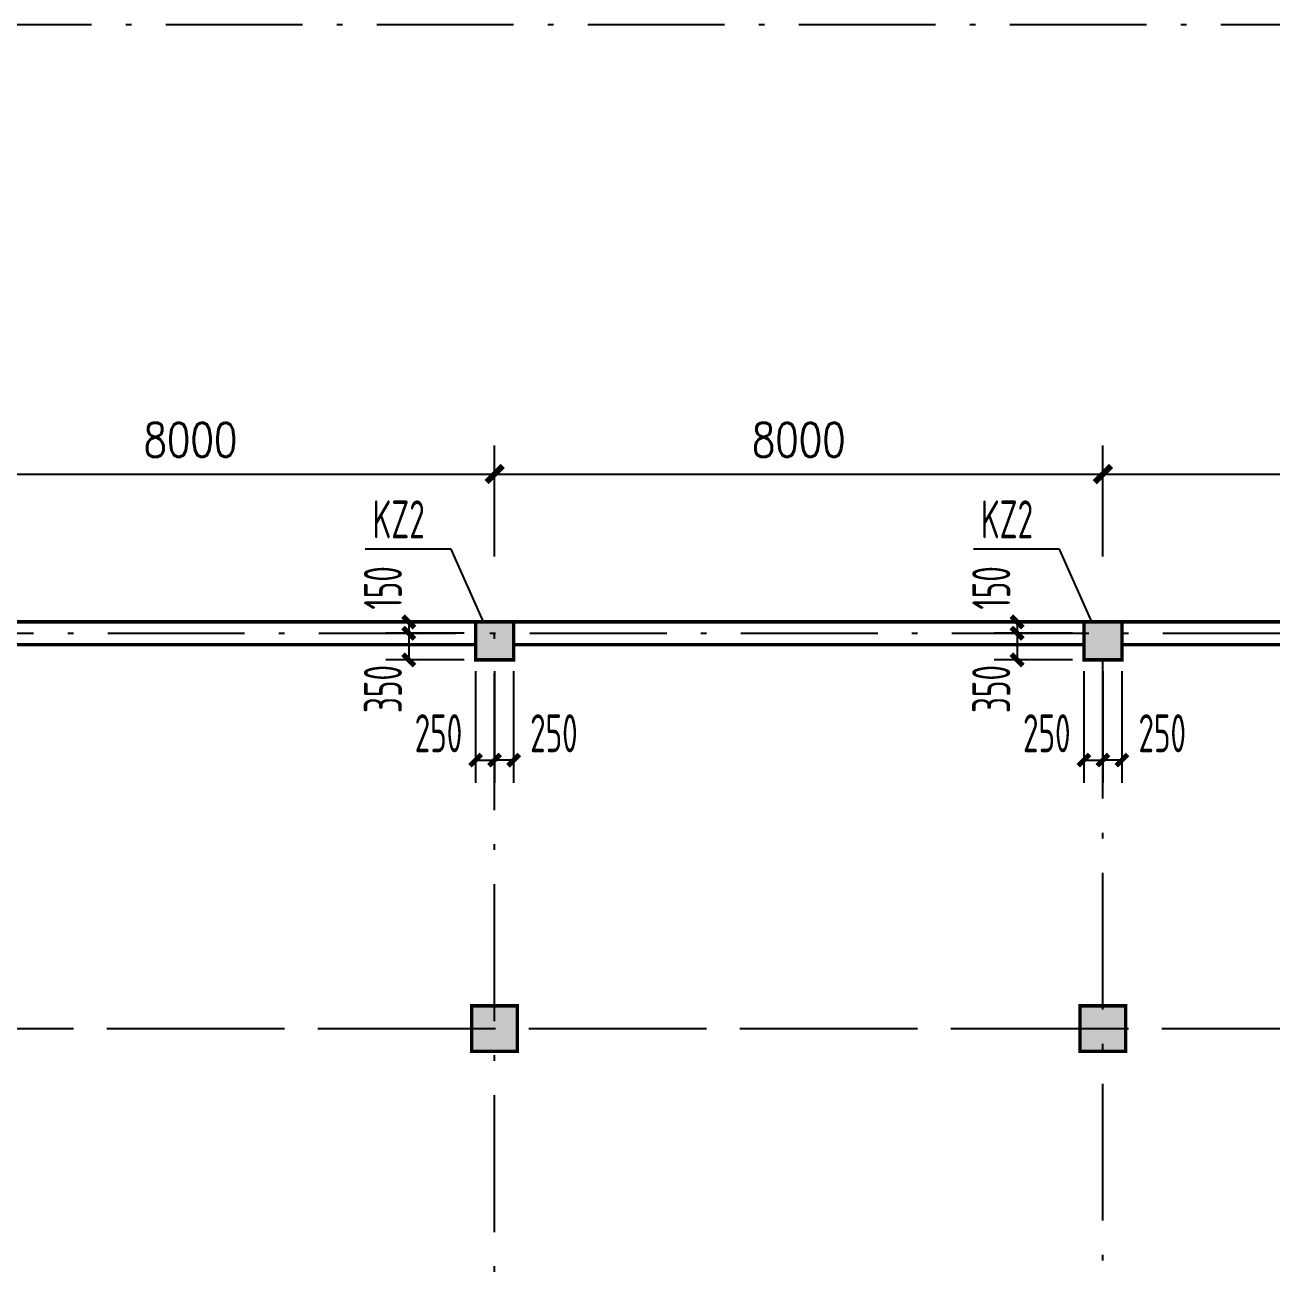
# Model space of a CAD drawing. Extents: x 2468086 to 6957054, y -3413633 to -667223.
# Drawn here: x 4947595 to 4963994, y -1212708 to -1196268 of the extents above; entities that cross this region are included whole.
import ezdxf

# ---------------------------------------------------------------- set-up
doc = ezdxf.new("R2010")
doc.units = 0
doc.header["$LTSCALE"] = 100
doc.header["$MEASUREMENT"] = 0
doc.linetypes.add('2', pattern=[18.5, 12, -3, 0.5, -3])
doc.layers.get('0').update_dxf_attribs({"linetype": 'CONTINUOUS'})
doc.layers.get('DEFPOINTS').update_dxf_attribs({"linetype": 'CONTINUOUS'})
for name, color, linetype in [('AXIS', 3, 'CONTINUOUS'), ('墙__实线', 3, 'CONTINUOUS'), ('柱', 2, 'CONTINUOUS'), ('柱填充', 43, 'CONTINUOUS'), ('柱编号', 211, 'CONTINUOUS'), ('轴线__尺寸数字', 7, 'CONTINUOUS'), ('轴线__点划线', 252, '2'), ('通风井定位', 145, 'CONTINUOUS')]:
    doc.layers.add(name, color=color, linetype=linetype)
doc.styles.add('DIM_FONT', font='SIMPLEX.shx', dxfattribs={"width": 0.8})
doc.styles.add('GB', font='gbxwxt.shx', dxfattribs={"width": 0.7, "height": 500, "bigfont": 'gbhzfs.shx'})
doc.dimstyles.new('DIMN150', dxfattribs={"dimscale": 1.5, "dimtxt": 300, "dimasz": 100, "dimexe": 250, "dimexo": 300, "dimgap": 150, "dimtad": 1, "dimdec": 0, "dimzin": 0, "dimdsep": 46, "dimtxsty": 'DIM_FONT', "dimblk": 'ARCHTICK', "dimcen": 0.09, "dimclrt": 7, "dimazin": 2, "dimtfac": 1, "dimtdec": 0, "dimtix": 1, "dimtmove": 2, "dimatfit": 3, "dimfxl": 1, "dimtolj": 1, "dimtzin": 0, "dimarcsym": 0})
doc.dimstyles.new('LYSDIM1', dxfattribs={"dimtxt": 375, "dimasz": 1.5, "dimexe": 300, "dimexo": 150, "dimgap": 90, "dimtad": 1, "dimdec": 0, "dimzin": 0, "dimdsep": 46, "dimtxsty": 'GB', "dimblk1": 'JT', "dimblk2": 'JT', "dimsah": 1, "dimcen": 0, "dimclrt": 7, "dimadec": 0, "dimazin": 0, "dimtfac": 1, "dimtdec": 0, "dimtix": 1, "dimtmove": 2, "dimatfit": 3, "dimldrblk": 'JT', "dimfxl": 1, "dimtolj": 1, "dimtzin": 0, "dimarcsym": 0})

# ---------------------------------------------------------------- blocks, each defined once
blk = doc.blocks.new('_ARCHTICK')
at = {"color": 0, "const_width": 0.5}
blk.add_lwpolyline([(-0.71, -0.71), (0.71, 0.71)], dxfattribs=at)
blk = doc.blocks.new('*D2806')
at = {"layer": 'AXIS', "color": 0, "lineweight": -2, "transparency": 16777216}
for p, q in [((4945771, -1203259), (4945771, -1201799)), ((4953771, -1203259), (4953771, -1201799)), ((4945771, -1202174), (4953771, -1202174))]:
    blk.add_line(p, q, dxfattribs=at)
at = {"layer": 'DEFPOINTS', "color": 0, "transparency": 16777216}
for p in [(4953771, -1202174), (4945771, -1203709), (4953771, -1203709)]:
    blk.add_point(p, dxfattribs=at)
at = {"layer": 'AXIS', "color": 0, "lineweight": -2, "transparency": 16777216, "xscale": 150, "yscale": 150, "zscale": 150, "rotation": 180}
blk.add_blockref('_ARCHTICK', (4945771, -1202174), dxfattribs=at)
at = {"layer": 'AXIS', "color": 0, "lineweight": -2, "transparency": 16777216, "xscale": 150, "yscale": 150, "zscale": 150}
blk.add_blockref('_ARCHTICK', (4953771, -1202174), dxfattribs=at)
at = {"layer": 'AXIS', "color": 7, "transparency": 16777216, "insert": (4949771, -1201724), "char_height": 450, "attachment_point": 5, "style": 'DIM_FONT'}
blk.add_mtext('\\A1;8000', dxfattribs=at)
blk = doc.blocks.new('*D2807')
at = {"layer": 'AXIS', "color": 0, "lineweight": -2, "transparency": 16777216}
for p, q in [((4953771, -1203259), (4953771, -1201799)), ((4961771, -1203259), (4961771, -1201799)), ((4953771, -1202174), (4961771, -1202174))]:
    blk.add_line(p, q, dxfattribs=at)
at = {"layer": 'DEFPOINTS', "color": 0, "transparency": 16777216}
for p in [(4961771, -1202174), (4953771, -1203709), (4961771, -1203709)]:
    blk.add_point(p, dxfattribs=at)
at = {"layer": 'AXIS', "color": 0, "lineweight": -2, "transparency": 16777216, "xscale": 150, "yscale": 150, "zscale": 150, "rotation": 180}
blk.add_blockref('_ARCHTICK', (4953771, -1202174), dxfattribs=at)
at = {"layer": 'AXIS', "color": 0, "lineweight": -2, "transparency": 16777216, "xscale": 150, "yscale": 150, "zscale": 150}
blk.add_blockref('_ARCHTICK', (4961771, -1202174), dxfattribs=at)
at = {"layer": 'AXIS', "color": 7, "transparency": 16777216, "insert": (4957771, -1201724), "char_height": 450, "attachment_point": 5, "style": 'DIM_FONT'}
blk.add_mtext('\\A1;8000', dxfattribs=at)
blk = doc.blocks.new('*D2808')
at = {"layer": 'AXIS', "color": 0, "lineweight": -2, "transparency": 16777216}
for p, q in [((4961771, -1203259), (4961771, -1201799)), ((4969771, -1203259), (4969771, -1201799)), ((4961771, -1202174), (4969771, -1202174))]:
    blk.add_line(p, q, dxfattribs=at)
at = {"layer": 'DEFPOINTS', "color": 0, "transparency": 16777216}
for p in [(4969771, -1202174), (4961771, -1203709), (4969771, -1203709)]:
    blk.add_point(p, dxfattribs=at)
at = {"layer": 'AXIS', "color": 0, "lineweight": -2, "transparency": 16777216, "xscale": 150, "yscale": 150, "zscale": 150, "rotation": 180}
blk.add_blockref('_ARCHTICK', (4961771, -1202174), dxfattribs=at)
at = {"layer": 'AXIS', "color": 0, "lineweight": -2, "transparency": 16777216, "xscale": 150, "yscale": 150, "zscale": 150}
blk.add_blockref('_ARCHTICK', (4969771, -1202174), dxfattribs=at)
at = {"layer": 'AXIS', "color": 7, "transparency": 16777216, "insert": (4965771, -1201724), "char_height": 450, "attachment_point": 5, "style": 'DIM_FONT'}
blk.add_mtext('\\A1;8000', dxfattribs=at)
blk = doc.blocks.new('JT')
at = {"layer": '轴线__尺寸数字', "const_width": 45}
blk.add_lwpolyline([(-50, -50), (50, 50)], dxfattribs=at)
blk.add_lwpolyline([(-50, -50), (50, 50)], dxfattribs=at)
blk = doc.blocks.new('*D3395')
at = {"layer": 'DEFPOINTS', "color": 0, "transparency": 16777216}
for p in [(4953521, -1204118), (4952642, -1204268), (4953521, -1204268)]:
    blk.add_point(p, dxfattribs=at)
at = {"layer": '通风井定位', "color": 0, "lineweight": -2, "transparency": 16777216}
for p, q in [((4953371, -1204118), (4952342, -1204118)), ((4952642, -1204116), (4952642, -1204115)), ((4952642, -1204118), (4952642, -1204268)), ((4953371, -1204268), (4952342, -1204268)), ((4952642, -1204269), (4952642, -1204271))]:
    blk.add_line(p, q, dxfattribs=at)
at = {"layer": '通风井定位', "color": 0, "lineweight": -2, "transparency": 16777216, "xscale": 1.5, "yscale": 1.5, "zscale": 1.5}
for p, rotation in [((4952642, -1204118), 270), ((4952642, -1204268), 90)]:
    blk.add_blockref('JT', p, dxfattribs=dict(at, rotation=rotation))
at = {"layer": '通风井定位', "color": 7, "transparency": 16777216, "insert": (4952302, -1203671), "char_height": 500, "attachment_point": 5, "rotation": 90, "style": 'GB'}
blk.add_mtext('\\A1;150', dxfattribs=at)
blk = doc.blocks.new('*D3396')
at = {"layer": 'DEFPOINTS', "color": 0, "transparency": 16777216}
for p in [(4953521, -1204268), (4952642, -1204618), (4953521, -1204618)]:
    blk.add_point(p, dxfattribs=at)
at = {"layer": '通风井定位', "color": 0, "lineweight": -2, "transparency": 16777216}
for p, q in [((4953371, -1204268), (4952342, -1204268)), ((4952642, -1204269), (4952642, -1204616)), ((4953371, -1204618), (4952342, -1204618))]:
    blk.add_line(p, q, dxfattribs=at)
at = {"layer": '通风井定位', "color": 0, "lineweight": -2, "transparency": 16777216, "xscale": 1.5, "yscale": 1.5, "zscale": 1.5}
for p, rotation in [((4952642, -1204268), 90), ((4952642, -1204618), 270)]:
    blk.add_blockref('JT', p, dxfattribs=dict(at, rotation=rotation))
at = {"layer": '通风井定位', "color": 7, "transparency": 16777216, "insert": (4952302, -1205001), "char_height": 500, "attachment_point": 5, "rotation": 90, "style": 'GB'}
blk.add_mtext('\\A1;350', dxfattribs=at)
blk = doc.blocks.new('*D3397')
at = {"layer": 'DEFPOINTS', "color": 0, "transparency": 16777216}
for p in [(4953521, -1204618), (4953771, -1204618), (4953771, -1205936)]:
    blk.add_point(p, dxfattribs=at)
at = {"layer": '通风井定位', "color": 0, "lineweight": -2, "transparency": 16777216}
for p, q in [((4953521, -1204768), (4953521, -1206236)), ((4953771, -1204768), (4953771, -1206236)), ((4953522, -1205936), (4953769, -1205936))]:
    blk.add_line(p, q, dxfattribs=at)
at = {"layer": '通风井定位', "color": 0, "lineweight": -2, "transparency": 16777216, "xscale": 1.5, "yscale": 1.5, "zscale": 1.5, "rotation": 180}
blk.add_blockref('JT', (4953521, -1205936), dxfattribs=at)
at = {"layer": '通风井定位', "color": 0, "lineweight": -2, "transparency": 16777216, "xscale": 1.5, "yscale": 1.5, "zscale": 1.5}
blk.add_blockref('JT', (4953771, -1205936), dxfattribs=at)
at = {"layer": '通风井定位', "color": 7, "transparency": 16777216, "insert": (4953033, -1205583), "char_height": 500, "attachment_point": 5, "style": 'GB'}
blk.add_mtext('\\A1;250', dxfattribs=at)
blk = doc.blocks.new('*D3398')
at = {"layer": 'DEFPOINTS', "color": 0, "transparency": 16777216}
for p in [(4953771, -1204618), (4954021, -1204618), (4953771, -1205936)]:
    blk.add_point(p, dxfattribs=at)
at = {"layer": '通风井定位', "color": 0, "lineweight": -2, "transparency": 16777216}
for p, q in [((4953771, -1204768), (4953771, -1206236)), ((4954021, -1204768), (4954021, -1206236)), ((4954019, -1205936), (4953772, -1205936))]:
    blk.add_line(p, q, dxfattribs=at)
at = {"layer": '通风井定位', "color": 0, "lineweight": -2, "transparency": 16777216, "xscale": 1.5, "yscale": 1.5, "zscale": 1.5, "rotation": 180}
blk.add_blockref('JT', (4953771, -1205936), dxfattribs=at)
at = {"layer": '通风井定位', "color": 0, "lineweight": -2, "transparency": 16777216, "xscale": 1.5, "yscale": 1.5, "zscale": 1.5}
blk.add_blockref('JT', (4954021, -1205936), dxfattribs=at)
at = {"layer": '通风井定位', "color": 7, "transparency": 16777216, "insert": (4954551, -1205583), "char_height": 500, "attachment_point": 5, "style": 'GB'}
blk.add_mtext('\\A1;250', dxfattribs=at)
blk = doc.blocks.new('*D3399')
at = {"layer": 'DEFPOINTS', "color": 0, "transparency": 16777216}
for p in [(4961521, -1204118), (4960642, -1204268), (4961521, -1204268)]:
    blk.add_point(p, dxfattribs=at)
at = {"layer": '通风井定位', "color": 0, "lineweight": -2, "transparency": 16777216}
for p, q in [((4961371, -1204118), (4960342, -1204118)), ((4960642, -1204116), (4960642, -1204115)), ((4960642, -1204118), (4960642, -1204268)), ((4961371, -1204268), (4960342, -1204268)), ((4960642, -1204269), (4960642, -1204271))]:
    blk.add_line(p, q, dxfattribs=at)
at = {"layer": '通风井定位', "color": 0, "lineweight": -2, "transparency": 16777216, "xscale": 1.5, "yscale": 1.5, "zscale": 1.5}
for p, rotation in [((4960642, -1204118), 270), ((4960642, -1204268), 90)]:
    blk.add_blockref('JT', p, dxfattribs=dict(at, rotation=rotation))
at = {"layer": '通风井定位', "color": 7, "transparency": 16777216, "insert": (4960302, -1203671), "char_height": 500, "attachment_point": 5, "rotation": 90, "style": 'GB'}
blk.add_mtext('\\A1;150', dxfattribs=at)
blk = doc.blocks.new('*D3400')
at = {"layer": 'DEFPOINTS', "color": 0, "transparency": 16777216}
for p in [(4961521, -1204268), (4960642, -1204618), (4961521, -1204618)]:
    blk.add_point(p, dxfattribs=at)
at = {"layer": '通风井定位', "color": 0, "lineweight": -2, "transparency": 16777216}
for p, q in [((4961371, -1204268), (4960342, -1204268)), ((4960642, -1204269), (4960642, -1204616)), ((4961371, -1204618), (4960342, -1204618))]:
    blk.add_line(p, q, dxfattribs=at)
at = {"layer": '通风井定位', "color": 0, "lineweight": -2, "transparency": 16777216, "xscale": 1.5, "yscale": 1.5, "zscale": 1.5}
for p, rotation in [((4960642, -1204268), 90), ((4960642, -1204618), 270)]:
    blk.add_blockref('JT', p, dxfattribs=dict(at, rotation=rotation))
at = {"layer": '通风井定位', "color": 7, "transparency": 16777216, "insert": (4960302, -1205001), "char_height": 500, "attachment_point": 5, "rotation": 90, "style": 'GB'}
blk.add_mtext('\\A1;350', dxfattribs=at)
blk = doc.blocks.new('*D3401')
at = {"layer": 'DEFPOINTS', "color": 0, "transparency": 16777216}
for p in [(4961521, -1204618), (4961771, -1204618), (4961771, -1205936)]:
    blk.add_point(p, dxfattribs=at)
at = {"layer": '通风井定位', "color": 0, "lineweight": -2, "transparency": 16777216}
for p, q in [((4961521, -1204768), (4961521, -1206236)), ((4961771, -1204768), (4961771, -1206236)), ((4961522, -1205936), (4961769, -1205936))]:
    blk.add_line(p, q, dxfattribs=at)
at = {"layer": '通风井定位', "color": 0, "lineweight": -2, "transparency": 16777216, "xscale": 1.5, "yscale": 1.5, "zscale": 1.5, "rotation": 180}
blk.add_blockref('JT', (4961521, -1205936), dxfattribs=at)
at = {"layer": '通风井定位', "color": 0, "lineweight": -2, "transparency": 16777216, "xscale": 1.5, "yscale": 1.5, "zscale": 1.5}
blk.add_blockref('JT', (4961771, -1205936), dxfattribs=at)
at = {"layer": '通风井定位', "color": 7, "transparency": 16777216, "insert": (4961033, -1205583), "char_height": 500, "attachment_point": 5, "style": 'GB'}
blk.add_mtext('\\A1;250', dxfattribs=at)
blk = doc.blocks.new('*D3402')
at = {"layer": 'DEFPOINTS', "color": 0, "transparency": 16777216}
for p in [(4961771, -1204618), (4962021, -1204618), (4961771, -1205936)]:
    blk.add_point(p, dxfattribs=at)
at = {"layer": '通风井定位', "color": 0, "lineweight": -2, "transparency": 16777216}
for p, q in [((4961771, -1204768), (4961771, -1206236)), ((4962021, -1204768), (4962021, -1206236)), ((4962019, -1205936), (4961772, -1205936))]:
    blk.add_line(p, q, dxfattribs=at)
at = {"layer": '通风井定位', "color": 0, "lineweight": -2, "transparency": 16777216, "xscale": 1.5, "yscale": 1.5, "zscale": 1.5, "rotation": 180}
blk.add_blockref('JT', (4961771, -1205936), dxfattribs=at)
at = {"layer": '通风井定位', "color": 0, "lineweight": -2, "transparency": 16777216, "xscale": 1.5, "yscale": 1.5, "zscale": 1.5}
blk.add_blockref('JT', (4962021, -1205936), dxfattribs=at)
at = {"layer": '通风井定位', "color": 7, "transparency": 16777216, "insert": (4962551, -1205583), "char_height": 500, "attachment_point": 5, "style": 'GB'}
blk.add_mtext('\\A1;250', dxfattribs=at)

msp = doc.modelspace()

# ---------------------------------------------------------------- hatches: boundary and pattern name
at = {"layer": '柱填充'}
for points in [[(4953520.8, -1204117.8), (4953520.8, -1204617.8), (4954020.8, -1204617.8), (4954020.8, -1204117.8)], [(4961520.8, -1204117.8), (4961520.8, -1204617.8), (4962020.8, -1204617.8), (4962020.8, -1204117.8)], [(4953470.8, -1209167.6), (4953470.8, -1209767.6), (4954070.8, -1209767.6), (4954070.8, -1209167.6)], [(4961470.8, -1209167.6), (4961470.8, -1209767.6), (4962070.8, -1209767.6), (4962070.8, -1209167.6)]]:
    msp.add_hatch(color=256, dxfattribs=at).paths.add_polyline_path(points)

# ---------------------------------------------------------------- linework, layer by layer
at = {"layer": '墙__实线', "color": 94, "const_width": 45}
for points in [[(4946020.8, -1204117.8), (4953520.8, -1204117.8)], [(4954020.8, -1204117.8), (4961520.8, -1204117.8)], [(4962020.8, -1204117.8), (4969520.8, -1204117.8)], [(4946020.8, -1204417.8), (4953520.8, -1204417.8)], [(4954020.8, -1204417.8), (4961520.8, -1204417.8)], [(4962020.8, -1204417.8), (4969520.8, -1204417.8)]]:
    msp.add_lwpolyline(points, dxfattribs=at)
at = {"layer": '柱', "const_width": 45}
for points in [[(4953520.8, -1204117.8), (4953520.8, -1204617.8), (4954020.8, -1204617.8), (4954020.8, -1204117.8), (4953520.8, -1204117.8)], [(4961520.8, -1204117.8), (4961520.8, -1204617.8), (4962020.8, -1204617.8), (4962020.8, -1204117.8), (4961520.8, -1204117.8)], [(4953470.8, -1209167.6), (4953470.8, -1209767.6), (4954070.8, -1209767.6), (4954070.8, -1209167.6), (4953470.8, -1209167.6)], [(4961470.8, -1209167.6), (4961470.8, -1209767.6), (4962070.8, -1209767.6), (4962070.8, -1209167.6), (4961470.8, -1209167.6)]]:
    msp.add_lwpolyline(points, dxfattribs=at)
at = {"layer": '柱编号'}
for p, q in [((4953200.6, -1203163.5), (4952068.5, -1203163.5)), ((4953623.4, -1204117.8), (4953200.6, -1203163.5)), ((4961200.6, -1203163.5), (4960068.5, -1203163.5)), ((4961623.4, -1204117.8), (4961200.6, -1203163.5))]:
    msp.add_line(p, q, dxfattribs=at)
at = {"layer": '轴线__点划线', "ltscale": 1.5}
for p, q in [((5037270.8, -1196267.8), (4923285.1, -1196267.8)), ((4926484, -1204267.8), (5039204.7, -1204267.8)), ((4953770.8, -1237117.6), (4953770.8, -1204267.8)), ((4961770.8, -1236967.6), (4961770.8, -1204267.8)), ((4926484, -1209467.6), (5033770.8, -1209467.6)), ((4929770.8, -1209467.6), (5210016.5, -1209467.6))]:
    msp.add_line(p, q, dxfattribs=at)

# ---------------------------------------------------------------- texts
at = {"layer": '柱编号', "style": 'GB', "width": 0.7}
for p in [(4952166.6, -1203020.2), (4960166.6, -1203020.2)]:
    msp.add_text('KZ2', height=500, dxfattribs=at).set_placement(p)

# ---------------------------------------------------------------- dimensions: what is measured, and where the dimension line sits
at = {"layer": 'AXIS'}
for p1, p2, picture, middle in [((4945770.8, -1203709), (4953770.8, -1203709), '*D2806', (4949770.8, -1201723.5)), ((4953770.8, -1203709), (4961770.8, -1203709), '*D2807', (4957770.8, -1201723.5)), ((4961770.8, -1203709), (4969770.8, -1203709), '*D2808', (4965770.8, -1201723.5))]:
    dim = msp.add_aligned_dim(p1=p1, p2=p2, distance=1535.5, dimstyle='DIMN150', dxfattribs=at)
    dim.commit()
    dim.dimension.update_dxf_attribs({"geometry": picture, "text_midpoint": middle})
at = {"layer": '通风井定位'}
for base, p1, p2, picture, middle in [((4952641.7, -1204267.8), (4953520.8, -1204117.8), (4953520.8, -1204267.8), '*D3395', (4952301.6, -1203670.6)), ((4960641.7, -1204267.8), (4961520.8, -1204117.8), (4961520.8, -1204267.8), '*D3399', (4960301.6, -1203670.6)), ((4952641.7, -1204617.8), (4953520.8, -1204267.8), (4953520.8, -1204617.8), '*D3396', (4952301.6, -1205001.3)), ((4960641.7, -1204617.8), (4961520.8, -1204267.8), (4961520.8, -1204617.8), '*D3400', (4960301.6, -1205001.3))]:
    dim = msp.add_linear_dim(base=base, p1=p1, p2=p2, angle=90, dimstyle='LYSDIM1', override={"dimtxt": 500}, dxfattribs=at)
    dim.commit()
    dim.dimension.update_dxf_attribs({"geometry": picture, "text_midpoint": middle, "dimtype": 128})
for base, p1, p2, picture, middle in [((4953770.8, -1205935.8), (4953520.8, -1204617.8), (4953770.8, -1204617.8), '*D3397', (4953033.2, -1205582.6)), ((4953770.8, -1205935.8), (4954020.8, -1204617.8), (4953770.8, -1204617.8), '*D3398', (4954551.2, -1205582.6)), ((4961770.8, -1205935.8), (4961520.8, -1204617.8), (4961770.8, -1204617.8), '*D3401', (4961033.2, -1205582.6)), ((4961770.8, -1205935.8), (4962020.8, -1204617.8), (4961770.8, -1204617.8), '*D3402', (4962551.2, -1205582.6))]:
    dim = msp.add_linear_dim(base=base, p1=p1, p2=p2, dimstyle='LYSDIM1', override={"dimtxt": 500}, dxfattribs=at)
    dim.commit()
    dim.dimension.update_dxf_attribs({"geometry": picture, "text_midpoint": middle, "dimtype": 128})

doc.saveas('drawing.dxf')
